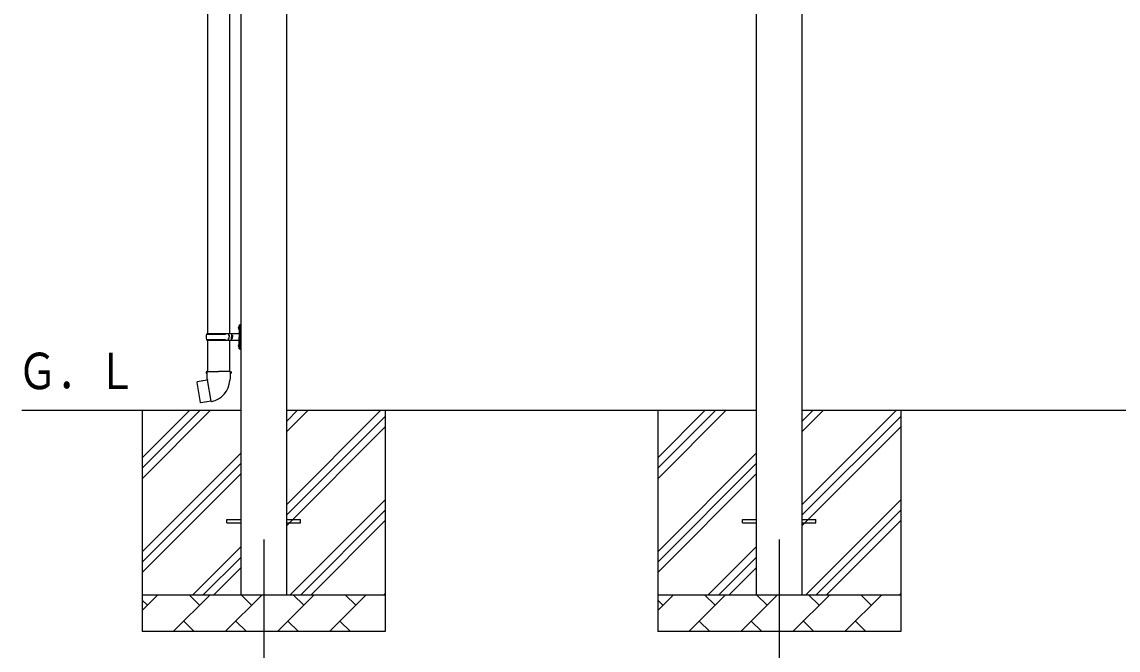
# Model space of a CAD drawing. Units: millimetres, scale not verified. Extents: x -12615 to 12615, y -8910 to 8910.
# Drawn here: x -4002 to -1025, y -5632 to -3927 of the extents above; entities that cross this region are included whole.
import ezdxf
from ezdxf.enums import TextEntityAlignment as Align

# ---------------------------------------------------------------- set-up
doc = ezdxf.new("R2010")
doc.units = ezdxf.units.MM
doc.header["$LTSCALE"] = 40
for name, color, linetype in [('0-3_YKK_12', 2, 'Continuous'), ('0-4_YKK_13', 4, 'Continuous'), ('0-5_YKK_A1', 4, 'Continuous')]:
    doc.layers.add(name, color=color, linetype=linetype)
doc.styles.add('ＭＳ ゴシック', font='')
doc.styles.get('ＭＳ ゴシック').set_extended_font_data('MS Gothic')

msp = doc.modelspace()

# ---------------------------------------------------------------- linework, layer by layer
at = {"layer": '0-3_YKK_12'}
for p, q in [((-3345.62, -5332.18), (-3345.62, -5832.18)), ((-1945.62, -5332.18), (-1945.62, -5832.18))]:
    msp.add_line(p, q, dxfattribs=at)
at = {"layer": '0-4_YKK_13'}
for p, q in [((-3498.12, -3868.68), (-3498.12, -4773.18)), ((-3438.12, -3868.68), (-3438.12, -4773.18)), ((-3414.43, -4756.04), (-3412.38, -4757.03)), ((-3413.16, -4754.03), (-3412.52, -4754.03)), ((-3413.16, -4754.03), (-3413.16, -4762.33)), ((-3413.16, -4762.33), (-3412.52, -4762.33)), ((-3412.52, -4754.03), (-3412.52, -4762.33)), ((-3412.52, -4754.03), (-3412.12, -4754.43)), ((-3412.52, -4762.33), (-3412.12, -4761.93)), ((-3412.38, -4757.03), (-3411.77, -4758.18)), ((-3412.12, -4750.18), (-3409.12, -4748.68)), ((-3412.12, -4750.18), (-3412.12, -4782.18)), ((-3412.12, -4754.43), (-3412.12, -4761.93)), ((-3409.12, -4748.68), (-3409.12, -4782.18)), ((-3409.12, -4748.68), (-3408.12, -4748.68)), ((-3408.12, -4748.68), (-3408.12, -4782.18)), ((-3501.12, -4775.18), (-3450.79, -4775.18)), ((-3501.12, -4789.18), (-3450.79, -4789.18)), ((-3500.12, -4773.18), (-3414.12, -4773.18)), ((-3500.12, -4773.18), (-3500.12, -4775.18)), ((-3500.12, -4791.18), (-3500.12, -4789.18)), ((-3500.12, -4791.18), (-3414.12, -4791.18)), ((-3498.12, -4791.18), (-3498.12, -4876.11)), ((-3441.12, -4773.18), (-3441.12, -4777.68)), ((-3441.12, -4777.68), (-3439.12, -4777.68)), ((-3441.12, -4791.18), (-3441.12, -4786.68)), ((-3441.12, -4786.68), (-3439.12, -4786.68)), ((-3439.12, -4777.68), (-3439.12, -4782.18)), ((-3439.12, -4786.68), (-3439.12, -4782.18)), ((-3438.12, -4791.18), (-3438.12, -4876.11)), ((-3433.12, -4773.18), (-3433.12, -4782.18)), ((-3433.12, -4777.68), (-3430.12, -4777.68)), ((-3433.12, -4791.18), (-3433.12, -4782.18)), ((-3433.12, -4786.68), (-3430.12, -4786.68)), ((-3430.12, -4777.68), (-3430.12, -4782.18)), ((-3430.12, -4786.68), (-3430.12, -4782.18)), ((-3412.12, -4814.18), (-3412.12, -4782.18)), ((-3409.12, -4815.68), (-3409.12, -4782.18)), ((-3408.12, -4815.68), (-3408.12, -4782.18)), ((-3414.43, -4804.04), (-3412.38, -4805.03)), ((-3413.16, -4802.03), (-3412.52, -4802.03)), ((-3413.16, -4802.03), (-3413.16, -4810.33)), ((-3413.16, -4810.33), (-3412.52, -4810.33)), ((-3412.52, -4802.03), (-3412.52, -4810.33)), ((-3412.52, -4802.03), (-3412.12, -4802.43)), ((-3412.52, -4810.33), (-3412.12, -4809.93)), ((-3412.38, -4805.03), (-3411.77, -4806.18)), ((-3412.12, -4802.43), (-3412.12, -4809.93)), ((-3412.12, -4814.18), (-3409.12, -4815.68)), ((-3409.12, -4815.68), (-3408.12, -4815.68)), ((-3499.97, -4876.11), (-3502.12, -4876.89)), ((-3502.12, -4876.89), (-3502.12, -4880.51)), ((-3502.12, -4880.51), (-3499.88, -4881.33)), ((-3499.97, -4876.11), (-3468.12, -4876.11)), ((-3499.97, -4876.11), (-3499.88, -4881.33)), ((-3499.88, -4881.33), (-3499.63, -4896.11)), ((-3436.27, -4876.11), (-3468.12, -4876.11)), ((-3434.12, -4880.51), (-3436.37, -4881.33)), ((-3436.27, -4876.11), (-3434.12, -4876.89)), ((-3434.12, -4876.89), (-3434.12, -4880.51)), ((-3526.58, -4904.56), (-3527.39, -4905.73)), ((-3527.39, -4905.73), (-3517.77, -4960.29)), ((-3498.72, -4899.31), (-3526.58, -4904.56)), ((-3513.84, -4901.96), (-3514.05, -4902.2)), ((-3499.63, -4896.11), (-3498.27, -4898.11)), ((-3488.36, -4956.61), (-3498.49, -4899.13)), ((-3498.47, -4898.31), (-3498.47, -4899.02)), ((-3498.27, -4898.11), (-3498.31, -4898.12)), ((-3437.94, -4898.05), (-3438.01, -4900.21)), ((-3436.62, -4896.11), (-3437.94, -4898.05)), ((-3503.75, -4959.2), (-3504.03, -4959.05)), ((-3488.06, -4957.37), (-3488.3, -4956.71)), ((-3445.62, -5277.68), (-3408.12, -5277.68)), ((-3445.62, -5286.68), (-3445.62, -5277.68)), ((-3445.62, -5286.68), (-3408.12, -5286.68)), ((-3283.12, -5277.68), (-3245.62, -5277.68)), ((-3283.12, -5286.68), (-3245.62, -5286.68)), ((-3245.62, -5286.68), (-3245.62, -5277.68)), ((-2045.62, -5277.68), (-2008.12, -5277.68)), ((-2045.62, -5286.68), (-2045.62, -5277.68)), ((-2045.62, -5286.68), (-2008.12, -5286.68)), ((-1883.12, -5277.68), (-1845.62, -5277.68)), ((-1883.12, -5286.68), (-1845.62, -5286.68)), ((-1845.62, -5286.68), (-1845.62, -5277.68))]:
    msp.add_line(p, q, dxfattribs=at)
for points in [[(-3414.43, -4760.33), (-3412.38, -4759.33), (-3411.77, -4758.18)], [(-3414.43, -4808.33), (-3412.38, -4807.33), (-3411.77, -4806.18)], [(-3436.27, -4876.11), (-3436.37, -4881.33), (-3436.62, -4896.11)], [(-3511.6, -4901.74), (-3511.88, -4901.59), (-3513.84, -4901.96)], [(-3488.63, -4956.51), (-3516.61, -4961.11), (-3517.77, -4960.29)], [(-3501.56, -4958.64), (-3501.78, -4958.88), (-3503.75, -4959.2)]]:
    msp.add_lwpolyline(points, dxfattribs=at)
for centre, radius, start, end in [((-3408.83, -4758.18), 6, 136.21765, 223.78235), ((-3452.37, -4782.18), 49.25, 171.82876, 180.00002), ((-3452.37, -4782.18), 49.25, 180.00002, 188.17127), ((-3450.79, -4773.18), 2, 270, 359.99998), ((-3450.79, -4791.18), 2, 0.00005, 90.00004), ((-3414.12, -4771.18), 2, 270, 359.99998), ((-3414.12, -4793.18), 2, 0.00005, 90.00004), ((-3408.83, -4806.18), 6, 136.21765, 223.78235), ((-3498.77, -4899.02), 0.3, 280.66842, 0), ((-3498.27, -4898.31), 0.2, 100, 180), ((-3498.27, -4898.11), 60.3, 279.96938, 358), ((-3488.58, -4956.81), 0.3, 20, 99.33158), ((-3487.87, -4957.3), 0.2, 200, 279.96938)]:
    msp.add_arc(centre, radius, start, end, dxfattribs=at)
at = {"layer": '0-5_YKK_A1'}
for p, q in [((-2008.12, -2638.52), (-2008.12, -5482.18)), ((-1883.12, -5482.18), (-1883.12, -2638.52)), ((-3408.12, -2685.18), (-3408.12, -5482.18)), ((-3283.12, -5482.18), (-3283.12, -2685.18)), ((-3408.12, -4982.18), (-4002.28, -4982.18)), ((-3675.62, -4982.18), (-3675.62, -5582.18)), ((-3675.62, -5167.23), (-3490.57, -4982.18)), ((-3675.62, -5138.95), (-3518.86, -4982.18)), ((-3675.62, -5110.67), (-3547.14, -4982.18)), ((-2008.12, -4982.18), (-3283.12, -4982.18)), ((-3283.12, -5237.28), (-3028.03, -4982.18)), ((-3283.12, -5039.29), (-3226.02, -4982.18)), ((-3283.12, -5011.01), (-3254.3, -4982.18)), ((-3283.12, -5265.57), (-3015.62, -4998.07)), ((-3015.62, -4982.18), (-3015.62, -5582.18)), ((-2275.62, -4982.18), (-2275.62, -5582.18)), ((-2275.62, -5167.23), (-2090.57, -4982.18)), ((-2275.62, -5138.95), (-2118.86, -4982.18)), ((-2275.62, -5110.67), (-2147.14, -4982.18)), ((-608.12, -4982.18), (-1883.12, -4982.18)), ((-1883.12, -5237.28), (-1628.03, -4982.18)), ((-1883.12, -5039.29), (-1826.02, -4982.18)), ((-1883.12, -5011.01), (-1854.3, -4982.18)), ((-1883.12, -5265.57), (-1615.62, -4998.07)), ((-1615.62, -4982.18), (-1615.62, -5582.18)), ((-3283.12, -5293.85), (-3015.62, -5026.35)), ((-1883.12, -5293.85), (-1615.62, -5026.35)), ((-3675.62, -5365.22), (-3408.12, -5097.72)), ((-2275.62, -5365.22), (-2008.12, -5097.72)), ((-3675.62, -5393.51), (-3408.12, -5126.01)), ((-2275.62, -5393.51), (-2008.12, -5126.01)), ((-3675.62, -5421.79), (-3408.12, -5154.29)), ((-2275.62, -5421.79), (-2008.12, -5154.29)), ((-3273.47, -5482.18), (-3015.62, -5224.34)), ((-1873.47, -5482.18), (-1615.62, -5224.34)), ((-3245.18, -5482.18), (-3015.62, -5252.62)), ((-1845.18, -5482.18), (-1615.62, -5252.62)), ((-3216.9, -5482.18), (-3015.62, -5280.91)), ((-1816.9, -5482.18), (-1615.62, -5280.91)), ((-3538.03, -5482.18), (-3408.12, -5352.28)), ((-2138.03, -5482.18), (-2008.12, -5352.28)), ((-3509.74, -5482.18), (-3408.12, -5380.57)), ((-2109.74, -5482.18), (-2008.12, -5380.57)), ((-3481.46, -5482.18), (-3408.12, -5408.85)), ((-2081.46, -5482.18), (-2008.12, -5408.85)), ((-3675.62, -5482.18), (-3015.62, -5482.18)), ((-3675.62, -5525.08), (-3632.73, -5482.18)), ((-3661.28, -5510.74), (-3675.62, -5496.4)), ((-3591.31, -5582.18), (-3491.31, -5482.18)), ((-3519.86, -5510.74), (-3548.42, -5482.18)), ((-3449.89, -5582.18), (-3349.89, -5482.18)), ((-3378.44, -5510.74), (-3407, -5482.18)), ((-3308.47, -5582.18), (-3208.47, -5482.18)), ((-3237.02, -5510.74), (-3265.57, -5482.18)), ((-3167.05, -5582.18), (-3067.05, -5482.18)), ((-3095.6, -5510.74), (-3124.15, -5482.18)), ((-3018.91, -5482.18), (-3015.62, -5478.9)), ((-2275.62, -5482.18), (-1615.62, -5482.18)), ((-2275.62, -5525.08), (-2232.73, -5482.18)), ((-2261.28, -5510.74), (-2275.62, -5496.4)), ((-2191.31, -5582.18), (-2091.31, -5482.18)), ((-2119.86, -5510.74), (-2148.42, -5482.18)), ((-2049.89, -5582.18), (-1949.89, -5482.18)), ((-1978.44, -5510.74), (-2007, -5482.18)), ((-1908.47, -5582.18), (-1808.47, -5482.18)), ((-1837.02, -5510.74), (-1865.57, -5482.18)), ((-1767.05, -5582.18), (-1667.05, -5482.18)), ((-1695.6, -5510.74), (-1724.15, -5482.18)), ((-1618.91, -5482.18), (-1615.62, -5478.9)), ((-3562.76, -5553.63), (-3534.2, -5582.18)), ((-3421.33, -5553.63), (-3392.78, -5582.18)), ((-3279.91, -5553.63), (-3251.36, -5582.18)), ((-3138.49, -5553.63), (-3109.94, -5582.18)), ((-2162.76, -5553.63), (-2134.2, -5582.18)), ((-2021.33, -5553.63), (-1992.78, -5582.18)), ((-1879.91, -5553.63), (-1851.36, -5582.18)), ((-1738.49, -5553.63), (-1709.94, -5582.18)), ((-3015.62, -5582.18), (-3675.62, -5582.18)), ((-1615.62, -5582.18), (-2275.62, -5582.18))]:
    msp.add_line(p, q, dxfattribs=at)

# ---------------------------------------------------------------- texts
at = {"layer": '0-5_YKK_A1', "style": 'ＭＳ ゴシック', "width": 0.8}
msp.add_text('Ｇ．Ｌ', height=98.97, dxfattribs=at).set_placement((-4014.37, -4953.73), align=Align.BOTTOM_LEFT)

doc.saveas('drawing.dxf')
